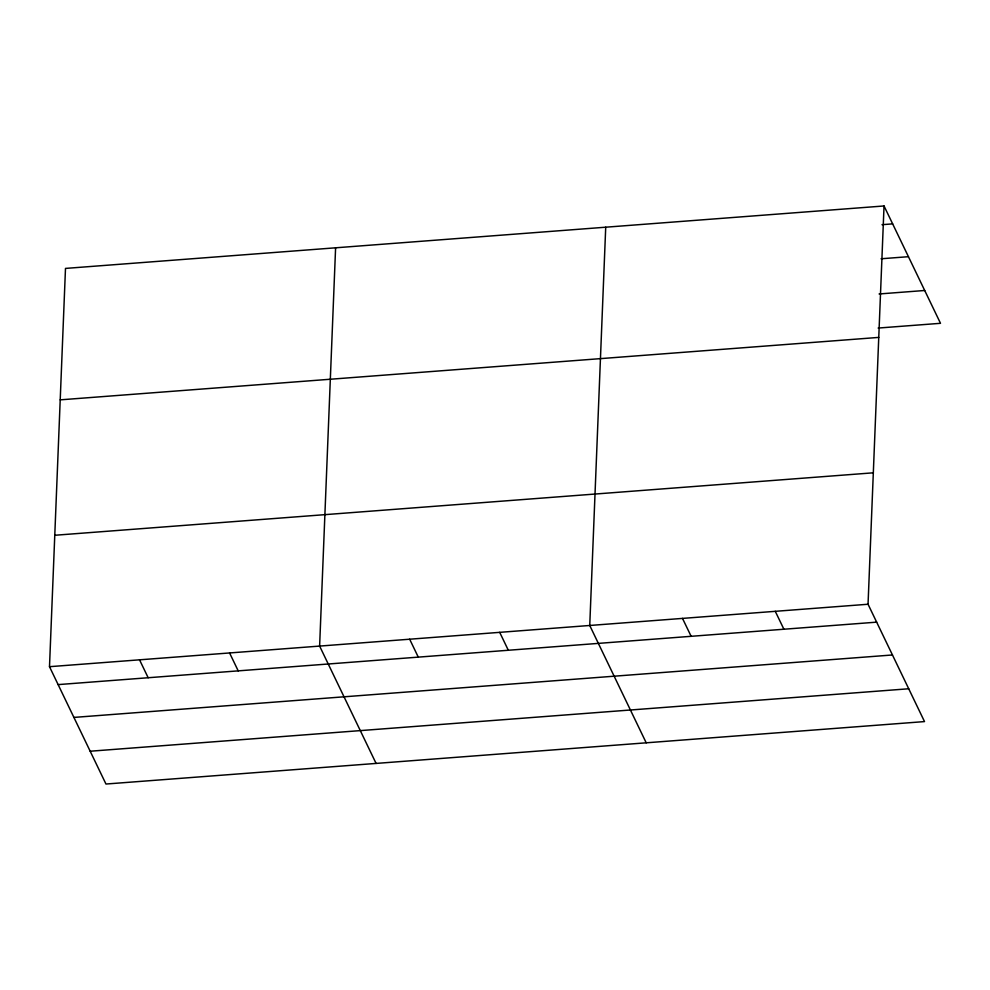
<?xml version="1.0" encoding="UTF-8"?>
<svg xmlns="http://www.w3.org/2000/svg" width="990" height="990" viewBox="0 0 990 990"><rect width="100%" height="100%" fill="white"/><g stroke="black" fill="none" stroke-linecap="round" stroke-linejoin="round"><path stroke-width="1.49" d="M884.033 205.97L868.044 604.246L924.512 721.586L105.967 784.03L49.5 666.691L65.489 268.414L884.033 205.97L940.5 323.309L878.142 328.061M335.598 247.809L319.621 646.086L376.089 763.426M605.719 227.205L589.743 625.482L646.21 742.809M882.003 224.693L892.646 223.876M881.063 258.774L908.436 256.695M879.083 293.968L924.71 290.491M60.204 399.849L878.761 337.404M54.772 535.268L873.329 472.812M49.5 666.691L868.044 604.246M58.125 684.61L876.67 622.153M73.916 717.416L892.46 654.972M90.177 751.224L908.721 688.768M775.281 611.325L783.894 629.232M682.506 618.404L691.131 636.31M499.703 632.35L508.315 650.257M409.662 639.218L418.275 657.125M229.581 652.955L238.206 670.874M139.541 659.823L148.166 677.742"/></g></svg>
